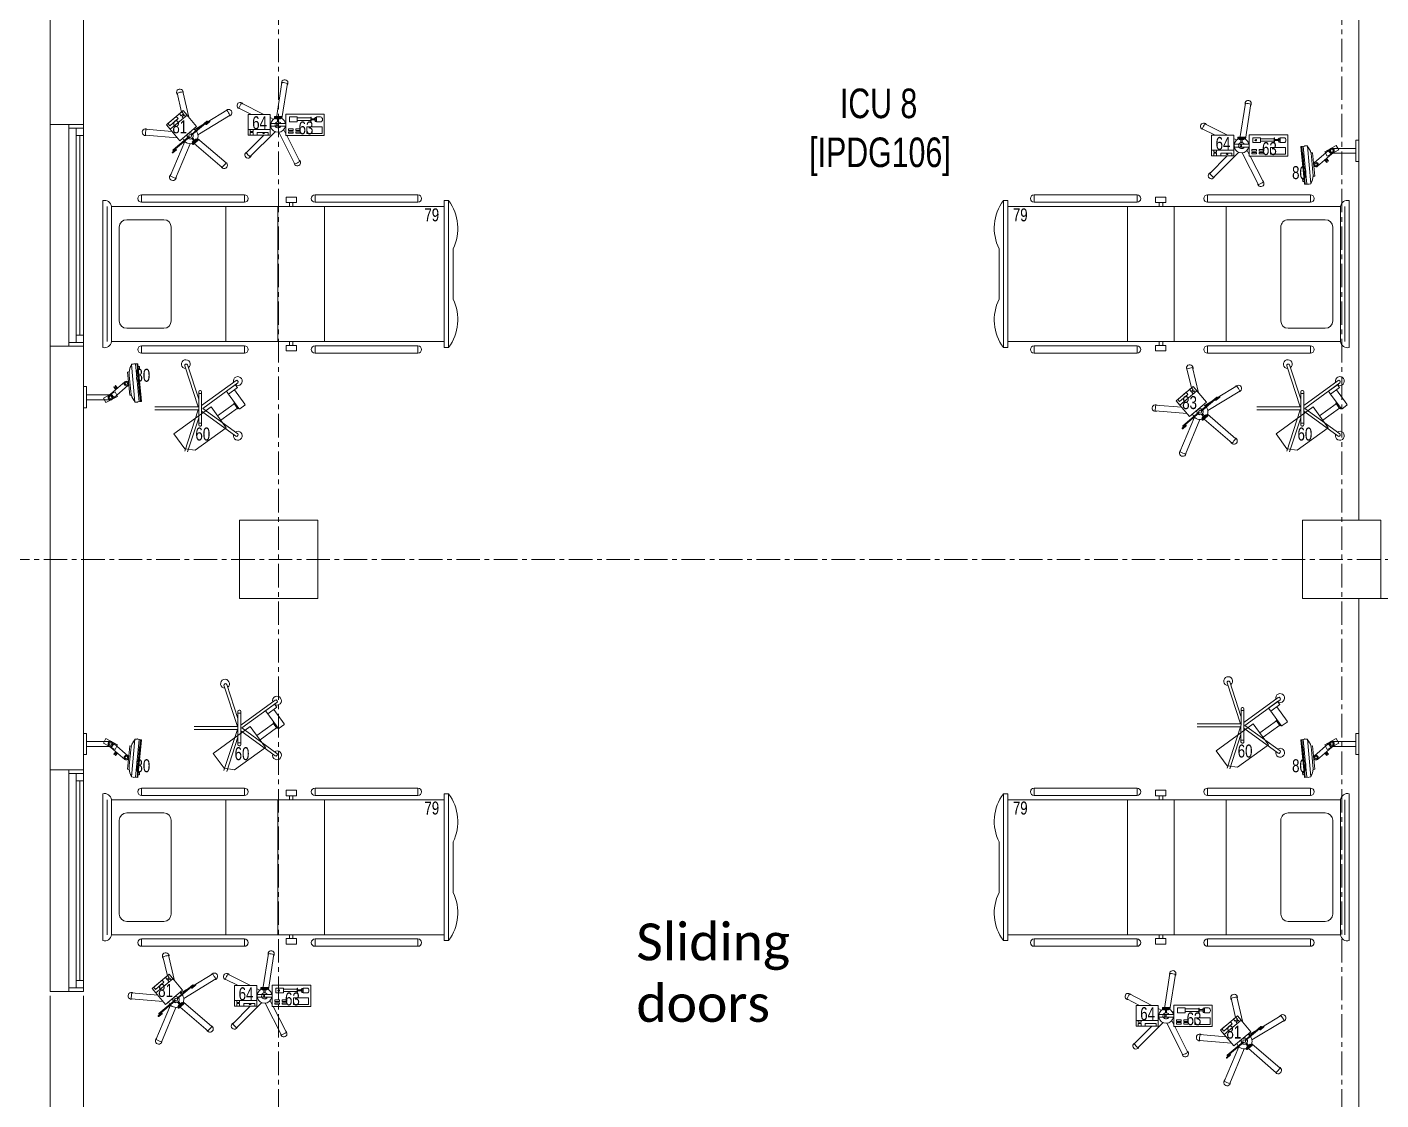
# Model space of a CAD drawing. Header units: millimetres. Extents: x 26027 to 581921, y 7230 to 233891.
# Drawn here: x 464149 to 473314, y 175235 to 182500 of the extents above; entities that cross this region are included whole.
import ezdxf

# ---------------------------------------------------------------- set-up
doc = ezdxf.new("R2010")
doc.units = ezdxf.units.MM
doc.header["$LTSCALE"] = 5
for name, pattern in [('CENTER', [50.8, 31.75, -6.35, 6.35, -6.35]), ('HIDDEN', [9.525, 6.35, -3.175]), ('HIDDEN2', [0.1875, 0.125, -0.0625])]:
    doc.linetypes.add(name, pattern=pattern)
doc.layers.get('0').update_dxf_attribs({"color": 252})
for name, color, linetype, lineweight in [('72_EGR_BASE_TEXT', 252, 'Continuous', 5), ('Aluminum', 252, 'Continuous', 5), ('E-ELEC-EQPM-2', 85, 'Continuous', 30), ('Medical Equipment and Furniture', 252, 'Continuous', 0), ('Medical Equipment and Furniture1', 252, 'Continuous', 5), ('Medical Equipment and Furniture2', 252, 'Continuous', 13), ('Proj', 252, 'HIDDEN2', 5), ('Structure', 252, 'Continuous', 5), ('Walls', 252, 'Continuous', 5), ('ZCMURBAJO', 252, 'Continuous', 5)]:
    doc.layers.add(name, color=color, linetype=linetype, lineweight=lineweight)
doc.layers.add('axes', color=252, linetype='Continuous')
doc.layers.add('EXF', color=7, linetype='Continuous', lineweight=30, true_color=0x4e7e3e)
doc.styles.add('list_ghTextstyle', font='romans.shx', dxfattribs={"height": 0.25})
doc.styles.get("Standard").update_dxf_attribs({"font": 'calibri.ttf'})
doc.styles.add('X3G_ENTITY_257CFD', font='swisscl.ttf', dxfattribs={"height": 200})
doc.styles.add('X3G_ENTITY_2587EA', font='swisscl.ttf', dxfattribs={"height": 200})

# ---------------------------------------------------------------- blocks, each defined once
blk = doc.blocks.new('IC.1')
at = {"layer": 'Medical Equipment and Furniture1'}
for p, q in [((42.4872, -10.88), (41.4928, -10.88)), ((42.4472, -10.91), (41.5328, -10.91)), ((42.4472, -10.91), (41.5328, -10.91)), ((42.4472, -10.91), (41.5328, -10.91)), ((41.5328, -10.94), (41.5328, -13.1914)), ((42.4472, -10.94), (41.5328, -10.94)), ((42.3077, -10.9923), (41.6724, -10.9923)), ((42.4472, -13.1914), (42.4472, -10.94)), ((41.6224, -11.0423), (41.6224, -11.2937)), ((42.3577, -11.2937), (42.3577, -11.0423)), ((41.4542, -11.1429), (41.4542, -11.8396)), ((41.4542, -11.1429), (41.5042, -11.1429)), ((41.5042, -11.1429), (41.5042, -11.8396)), ((42.4759, -11.1429), (42.5259, -11.1429)), ((42.4759, -11.8396), (42.4759, -11.1429)), ((42.5259, -11.8396), (42.5259, -11.1429)), ((42.3077, -11.3437), (41.6724, -11.3437)), ((41.5328, -11.7137), (42.4472, -11.7137)), ((41.4542, -11.8396), (41.5042, -11.8396)), ((42.4759, -11.8396), (42.5259, -11.8396)), ((41.5328, -12.0657), (42.4472, -12.0657)), ((41.4542, -12.3172), (41.4542, -13.0139)), ((41.4542, -12.3172), (41.5042, -12.3172)), ((41.5042, -12.3172), (41.5042, -13.0139)), ((42.4759, -12.3172), (42.5259, -12.3172)), ((42.4759, -13.0139), (42.4759, -12.3172)), ((42.5259, -13.0139), (42.5259, -12.3172)), ((41.5328, -12.3807), (42.4472, -12.3807)), ((41.4542, -13.0139), (41.5042, -13.0139)), ((42.4759, -13.0139), (42.5259, -13.0139)), ((41.4928, -13.1914), (42.4872, -13.1914)), ((41.4928, -13.2214), (41.4928, -13.1914)), ((42.4872, -13.2214), (42.4872, -13.1914)), ((41.4928, -13.2214), (42.4872, -13.2214)), ((41.8192, -13.2514), (42.1609, -13.2514))]:
    blk.add_line(p, q, dxfattribs=at)
for points in [[(41.4689, -12.1927), (41.4689, -12.1212), (41.5064, -12.1212), (41.5064, -12.1927)], [(41.5064, -12.1674), (41.5064, -12.1434), (41.5328, -12.1434), (41.5328, -12.1674)], [(42.4737, -12.1674), (42.4737, -12.1434), (42.4472, -12.1434), (42.4472, -12.1674)], [(42.5112, -12.1927), (42.5112, -12.1212), (42.4737, -12.1212), (42.4737, -12.1927)]]:
    blk.add_lwpolyline(points, close=True, dxfattribs=at)
for centre, radius, start, end in [((41.539, -10.8926), 0.0478, 164.74006, 262.64007), ((42.4411, -10.8926), 0.0478, 277.35993, 15.25994), ((41.6724, -11.0423), 0.05, 90, 180), ((42.3077, -11.0423), 0.05, 0, 90), ((41.4792, -11.1429), 0.025, 0, 180), ((42.5009, -11.1429), 0.025, 0, 180), ((41.6724, -11.2937), 0.05, 180, 270), ((42.3077, -11.2937), 0.05, 270, 0), ((41.4792, -11.8396), 0.025, 180, 0), ((42.5009, -11.8396), 0.025, 180, 0), ((41.4792, -12.3172), 0.025, 0, 180), ((42.5009, -12.3172), 0.025, 0, 180), ((41.4792, -13.0139), 0.025, 180, 0), ((42.5009, -13.0139), 0.025, 180, 0), ((41.6806, -12.9691), 0.3145, 233.34878, 296.14643), ((42.2995, -12.9691), 0.3145, 243.85357, 306.65122)]:
    blk.add_arc(centre, radius, start, end, dxfattribs=at)
blk = doc.blocks.new('IC.5')
at = {"layer": 'Medical Equipment and Furniture2', "color": 254}
for points in [[(31.601, -27.8325), (31.5106, -27.9394), (31.3961, -27.8425), (31.4865, -27.7356), (31.601, -27.8325)], [(31.4866, -27.7868), (31.4949, -27.777), (31.4805, -27.7649), (31.4723, -27.7746)]]:
    blk.add_lwpolyline(points, dxfattribs=at)
for points in [[(31.601, -27.8325), (31.5758, -27.8623), (31.4613, -27.7654), (31.4865, -27.7356)], [(31.5118, -27.757), (31.5005, -27.7703), (31.4862, -27.7582), (31.4974, -27.7449)], [(31.5908, -27.8238), (31.5786, -27.8382), (31.5217, -27.79), (31.5338, -27.7757)]]:
    blk.add_lwpolyline(points, close=True, dxfattribs=at)
blk = doc.blocks.new('IC.5 on Trolley')
at = {"layer": 'Medical Equipment and Furniture1'}
for p, q in [((31.4491, -27.7798), (31.4897, -27.6072)), ((31.4983, -27.7455), (31.5287, -27.6163)), ((31.3877, -27.8988), (31.1701, -27.7668)), ((31.3241, -27.8134), (31.1908, -27.7326)), ((31.3299, -27.8295), (31.307, -27.8101)), ((31.3331, -27.8257), (31.3102, -27.8063)), ((31.4309, -27.9028), (31.3236, -27.812)), ((31.4342, -27.899), (31.3268, -27.8081)), ((31.4084, -27.8646), (31.3558, -27.8327)), ((31.5637, -27.8766), (31.7403, -27.8619)), ((31.3897, -27.9237), (31.1969, -28.0898)), ((31.4203, -27.9024), (31.4217, -27.8961)), ((31.4213, -27.9147), (31.4238, -27.9207)), ((31.4224, -27.8955), (31.4217, -27.8961)), ((31.4293, -27.9241), (31.4238, -27.9207)), ((31.4267, -27.8918), (31.4262, -27.8922)), ((31.4381, -27.887), (31.4445, -27.8865)), ((31.4414, -27.9269), (31.4479, -27.9264)), ((31.4501, -27.8899), (31.4445, -27.8865)), ((31.4453, -27.9149), (31.5526, -28.0058)), ((31.4528, -27.9221), (31.4479, -27.9264)), ((31.4485, -27.9111), (31.5558, -28.002)), ((31.4582, -27.8992), (31.4607, -27.9052)), ((31.4592, -27.9115), (31.4607, -27.9052)), ((31.477, -27.9442), (31.5755, -28.1789)), ((31.49, -27.9229), (31.491, -27.9228)), ((31.5272, -27.9198), (31.7436, -27.9018)), ((31.4119, -27.9573), (31.223, -28.1201)), ((31.4401, -27.9597), (31.5386, -28.1944)), ((31.5343, -28.0025), (31.5572, -28.0219)), ((31.5375, -27.9987), (31.5604, -28.0181))]:
    blk.add_line(p, q, dxfattribs=at)
for points in [[(31.42, -27.9642), (31.3865, -27.9358)], [(31.3935, -27.9276), (31.427, -27.956)], [(31.4291, -27.9251), (31.416, -27.9407), (31.4104, -27.936), (31.4235, -27.9204)]]:
    blk.add_lwpolyline(points, dxfattribs=at)
blk.add_lwpolyline([(31.4257, -27.949), (31.4227, -27.9524), (31.3977, -27.9312), (31.4006, -27.9278)], close=True, dxfattribs=at)
blk.add_circle((31.4397, -27.907), 0.00972, dxfattribs=at)
for centre, radius, start, end in [((31.5092, -27.6118), 0.0225, 319.48845, 194.02054), ((31.4397, -27.907), 0.3033, 72.97321, 80.53577), ((31.1804, -27.7497), 0.0225, 31.48845, 266.02054), ((31.4397, -27.907), 0.3033, 144.97321, 152.53577), ((31.3086, -27.8082), 0.0025, 49.75449, 229.75449), ((31.3216, -27.8134), 0.0025, 269.57621, 49.75449), ((31.3252, -27.8101), 0.0025, 49.75449, 229.75449), ((31.3315, -27.8276), 0.0025, 229.75449, 49.75449), ((31.3343, -27.8243), 0.0025, 49.75449, 187.05013), ((31.4397, -27.907), 0.0527, 116.24338, 202.9382), ((31.7419, -27.8818), 0.0225, 247.48845, 122.02054), ((31.4397, -27.907), 0.3033, 0.97321, 8.53577), ((31.4397, -27.907), 0.021, 146.58208, 312.9269), ((31.4397, -27.907), 0.021, 326.58208, 132.9269), ((31.4397, -27.907), 0.0527, 256.57079, 343.2656), ((31.5359, -28.0006), 0.0025, 49.75449, 229.75449), ((31.5387, -27.9973), 0.0025, 272.45885, 49.75449), ((31.5515, -28.008), 0.0025, 49.75449, 189.93277), ((31.5542, -28.0039), 0.0025, 229.75449, 49.75449), ((31.5588, -28.02), 0.0025, 229.75449, 49.75449), ((31.21, -28.1049), 0.0225, 103.48845, 338.02054), ((31.4397, -27.907), 0.3033, 216.97321, 224.53577), ((31.557, -28.1866), 0.0225, 175.48845, 50.02054), ((31.4397, -27.907), 0.3033, 288.97321, 296.53577)]:
    blk.add_arc(centre, radius, start, end, dxfattribs=at)
for centre in [(31.39, -27.9317), (31.3942, -27.9353), (31.3984, -27.9388), (31.4026, -27.9424), (31.4067, -27.9459), (31.4109, -27.9495), (31.4151, -27.953), (31.4193, -27.9566), (31.4235, -27.9601)]:
    blk.add_ellipse(centre, major_axis=(0.00347, 0.0041), ratio=0.510594, dxfattribs=at)
blk.add_blockref('IC.5', (0, 0), dxfattribs=at)
blk = doc.blocks.new('HF12177-P')
for p, q in [((-0.0196, -0.007), (-0.1885, 0.2255)), ((0, 0), (-0.1724, 0.2372)), ((0, 0), (0.1724, 0.2372)), ((0.0196, -0.007), (0.1885, 0.2255)), ((-0.0631, -0.027), (-0.2951, -0.1024)), ((-0.01, -0.0308), (-0.2889, -0.1214)), ((-0.12, -0.015), (-0.12, -0.019)), ((-0.112, -0.007), (0.112, -0.007)), ((-0.112, -0.027), (0.112, -0.027)), ((-0.1, -0.007), (-0.1, -0.027)), ((-0.01, -0.0308), (-0.01, -0.324)), ((0.01, -0.0308), (0.01, -0.324)), ((0.01, -0.0308), (0.2889, -0.1214)), ((0.0631, -0.027), (0.2951, -0.1024)), ((0.1, -0.007), (0.1, -0.027)), ((0.12, -0.015), (0.12, -0.019))]:
    blk.add_line(p, q)
for centre, radius, start, end in [((-0.1852, 0.2378), 0.03, 325.47122, 286.52878), ((-0.1821, 0.2302), 0.008, 126.37327, 216), ((0, -0.017), 0.315, 125.62673, 126.37327), ((-0.1788, 0.2325), 0.008, 36, 125.62673), ((0.1852, 0.2378), 0.03, 253.47122, 214.52878), ((0.1788, 0.2325), 0.008, 54.37327, 144), ((0, -0.017), 0.315, 53.62673, 54.37327), ((0.1821, 0.2302), 0.008, 324, 53.62673), ((-0.2996, -0.1144), 0.03, 37.47122, 358.52878), ((-0.112, -0.015), 0.008, 90, 180), ((-0.112, -0.019), 0.008, 180, 270), ((0.112, -0.015), 0.008, 0, 90), ((0.112, -0.019), 0.008, 270, 0), ((-0.2926, -0.11), 0.008, 108, 197.62673), ((0, -0.017), 0.315, 197.62673, 198.37327), ((-0.2914, -0.1138), 0.008, 198.37327, 288)]:
    blk.add_arc(centre, radius, start, end)
blk = doc.blocks.new('MONITOR ARM PLAN')
at = {"color": 8, "linetype": 'HIDDEN'}
for p, q in [((0.025, -0.49375, 0), (0.025, -0.18375, 0)), ((0.025, -0.18375, 0), (0.2, -0.18375, 0)), ((0.2, -0.44375, 0), (0.2, -0.18375, 0)), ((0.2, -0.44375, 0), (0.15, -0.49375, 0)), ((0.025, -0.49375, 0), (0.15, -0.49375, 0))]:
    blk.add_line(p, q, dxfattribs=at)
at = {"layer": 'Medical Equipment and Furniture1'}
for p, q in [((0.025, 0.0375), (0, 0.0375)), ((0, 0.0375), (0, -0.0375)), ((0.025, 0.0375), (0.025, -0.0375)), ((0.145, 0.0125), (0.025, 0.0125)), ((0.15, 0.0075), (0.15, -0.0325)), ((0.025, -0.0375), (0, -0.0375)), ((0.025, -0.0375), (0.145, -0.0375)), ((0.09375, -0.0375), (0.09375, -0.04)), ((0.09875, -0.045), (0.13875, -0.045)), ((0.1, -0.045), (0.1, -0.18375)), ((0.1375, -0.045), (0.1375, -0.18375)), ((0.14375, -0.0375), (0.14375, -0.04))]:
    blk.add_line(p, q, dxfattribs=at)
for centre, start, end in [((0.145, 0.0075, 0), 0, 90), ((0.09875, -0.04), 180, 270), ((0.13875, -0.04), 270, 360), ((0.145, -0.0325), 270, 0)]:
    blk.add_arc(centre, 0.005, start, end, dxfattribs=at)
blk = doc.blocks.new('IC.4')
at = {"layer": 'Medical Equipment and Furniture1'}
for p, q in [((31.2125, -28.0897), (31.2131, -28.0787)), ((31.2125, -28.0897), (31.2131, -28.0787)), ((31.4683, -28.1146), (31.2135, -28.0909)), ((31.2174, -28.0912), (31.2135, -28.0909)), ((31.2175, -28.0475), (31.214, -28.0706)), ((31.2152, -28.0625), (31.4716, -28.0865)), ((31.2152, -28.0625), (31.2652, -28.0672)), ((31.2167, -28.0528), (31.4722, -28.0766)), ((31.2175, -28.0475), (31.266, -28.052)), ((31.2591, -28.1266), (31.2601, -28.1153)), ((31.2591, -28.1266), (31.2601, -28.1154)), ((31.4169, -28.1412), (31.2591, -28.1266)), ((31.4169, -28.1412), (31.2591, -28.1266)), ((31.2653, -28.0595), (31.266, -28.0521)), ((31.2653, -28.0595), (31.266, -28.0521)), ((31.2653, -28.0595), (31.4231, -28.0741)), ((31.266, -28.0521), (31.4238, -28.0667)), ((31.3924, -28.1291), (31.2853, -28.1192)), ((31.4179, -28.13), (31.4169, -28.1412)), ((31.4179, -28.13), (31.4169, -28.1412)), ((31.4238, -28.0667), (31.4231, -28.0741)), ((31.4238, -28.0667), (31.4233, -28.0721)), ((31.4238, -28.0667), (31.4724, -28.0712)), ((31.4683, -28.1146), (31.4643, -28.1143)), ((31.4709, -28.1027), (31.4695, -28.1137)), ((31.4709, -28.1027), (31.4695, -28.1137)), ((31.4724, -28.0712), (31.4715, -28.0946)), ((31.2095, -28.2871), (31.2519, -28.209)), ((31.2826, -28.2257), (31.2401, -28.3037)), ((31.3256, -28.1392), (31.2451, -28.2325)), ((31.2519, -28.209), (31.2826, -28.2257)), ((31.2698, -28.2538), (31.3503, -28.1605)), ((31.2985, -28.2206), (31.3144, -28.2343)), ((31.3049, -28.2217), (31.3107, -28.2149)), ((31.3166, -28.2318), (31.3049, -28.2217)), ((31.3087, -28.2087), (31.3246, -28.2225)), ((31.3224, -28.225), (31.3107, -28.2149)), ((31.3246, -28.2225), (31.3224, -28.225)), ((31.2401, -28.3037), (31.2095, -28.2871)), ((31.2451, -28.2325), (31.2297, -28.2503)), ((31.2297, -28.2503), (31.2297, -28.4193)), ((31.2451, -28.2325), (31.2698, -28.2538)), ((31.2623, -28.2624), (31.2698, -28.2538)), ((31.2623, -28.4193), (31.2623, -28.2564)), ((31.3144, -28.2343), (31.3166, -28.2318)), ((31.2623, -28.3628), (31.2623, -28.3284)), ((31.2297, -28.4193), (31.2623, -28.4193))]:
    blk.add_line(p, q, dxfattribs=at)
for points in [[(31.4384, -28.0681), (31.4536, -28.0695), (31.4545, -28.0605), (31.4392, -28.0591)], [(31.3181, -28.4193), (31.3181, -28.4389), (31.174, -28.4389), (31.174, -28.4193)]]:
    blk.add_lwpolyline(points, close=True, dxfattribs=at)
for centre, radius in [((31.338, -28.1499), 0.0146), ((31.338, -28.1499), 0.00861), ((31.246, -28.2564), 0.0146), ((31.246, -28.2564), 0.00861)]:
    blk.add_circle(centre, radius, dxfattribs=at)
for centre, radius, start, end in [((31.2197, -28.0753), 0.00743, 140.48168, 206.73229), ((31.2197, -28.0753), 0.00743, 140.48168, 206.73229), ((31.2136, -28.0897), 0.00112, 176.66877, 264.66879), ((31.2136, -28.0897), 0.00112, 176.66877, 264.66879), ((31.2885, -28.0151), 0.1042, 226.96619, 268.29174), ((31.2885, -28.0151), 0.1042, 226.96612, 254.21293), ((31.338, -28.1499), 0.0163, 319.18704, 139.18704), ((31.4085, -28.0262), 0.1042, 261.09392, 302.33649), ((31.4085, -28.0262), 0.1042, 275.17127, 302.33649), ((31.4684, -28.1135), 0.00113, 264.64594, 352.35028), ((31.4684, -28.1135), 0.00113, 264.64594, 352.35028), ((31.4648, -28.0982), 0.00761, 323.47742, 27.98418), ((31.4648, -28.0982), 0.00761, 323.47742, 27.98418), ((31.246, -28.2564), 0.0163, 180, 0)]:
    blk.add_arc(centre, radius, start, end, dxfattribs=at)
blk = doc.blocks.new('Syringe')
at = {"layer": 'Medical Equipment and Furniture2', "color": 254}
for points in [[(42.9739, -11.5277), (42.7139, -11.5277), (42.7139, -11.3827), (42.9739, -11.3827), (42.9739, -11.5277)], [(42.7384, -11.5086), (42.7658, -11.5086), (42.7658, -11.475), (42.7384, -11.475)], [(42.779, -11.4899), (42.779, -11.487), (42.7748, -11.487), (42.7748, -11.5), (42.779, -11.5), (42.779, -11.497)], [(42.8023, -11.4899), (42.779, -11.4899)], [(42.779, -11.497), (42.8023, -11.497)], [(42.8055, -11.4851), (42.8055, -11.48), (42.8023, -11.48), (42.8023, -11.5069), (42.8055, -11.5069), (42.8055, -11.5019)], [(42.8055, -11.5019), (42.8984, -11.5019), (42.8984, -11.4851), (42.8055, -11.4851)], [(42.8055, -11.4899), (42.8055, -11.497)], [(42.8055, -11.497), (42.8055, -11.4899)], [(42.8055, -11.497), (42.8055, -11.4899)]]:
    blk.add_lwpolyline(points, dxfattribs=at)
for points in [[(42.8312, -11.3974), (42.7289, -11.3974), (42.7289, -11.4415), (42.8312, -11.4415)], [(42.9073, -11.3985), (42.8765, -11.3985), (42.8765, -11.4091), (42.9073, -11.4091)], [(42.9073, -11.4175), (42.8765, -11.4175), (42.8765, -11.4281), (42.9073, -11.4281)], [(42.956, -11.3985), (42.9252, -11.3985), (42.9252, -11.4091), (42.956, -11.4091)], [(42.956, -11.4175), (42.9252, -11.4175), (42.9252, -11.4281), (42.956, -11.4281)], [(42.7748, -11.487), (42.7658, -11.487), (42.7658, -11.4777), (42.7748, -11.4777)], [(42.7748, -11.4967), (42.7658, -11.4967), (42.7658, -11.5059), (42.7748, -11.5059)], [(42.9498, -11.475), (42.8984, -11.475), (42.8984, -11.5086), (42.9498, -11.5086)]]:
    blk.add_lwpolyline(points, close=True, dxfattribs=at)
at = {"layer": 'Medical Equipment and Furniture2', "color": 254, "extrusion": (0, 0, -1)}
blk.add_ellipse((42.7384, -11.4918), major_axis=(0, 0.0168), ratio=0.733735, start_param=3.141593, end_param=6.283185, dxfattribs=at)
blk = doc.blocks.new('Infusion')
at = {"layer": 'Medical Equipment and Furniture2', "color": 254}
for points in [[(43.0793, -11.3852), (43.0793, -11.5252), (43.2293, -11.5252), (43.2293, -11.3852), (43.0793, -11.3852)], [(43.1962, -11.4242), (43.1962, -11.4114), (43.215, -11.4114), (43.215, -11.4242)]]:
    blk.add_lwpolyline(points, dxfattribs=at)
for points in [[(43.0793, -11.3852), (43.0793, -11.4242), (43.2293, -11.4242), (43.2293, -11.3852)], [(43.0927, -11.3852), (43.0927, -11.404), (43.1673, -11.404), (43.1673, -11.3852)], [(43.1962, -11.3852), (43.1962, -11.4027), (43.215, -11.4027), (43.215, -11.3852)]]:
    blk.add_lwpolyline(points, close=True, dxfattribs=at)
blk = doc.blocks.new('Infusion Syringe')
at = {"layer": 'Medical Equipment and Furniture1'}
for p, q in [((42.9683, -11.3827), (42.8788, -11.2071)), ((43.0225, -11.4053), (42.9127, -11.1899)), ((43.0459, -11.409), (43.2169, -11.238)), ((43.1234, -11.3852), (43.2437, -11.2649)), ((42.9753, -11.4431), (42.9739, -11.4433)), ((42.9886, -11.4225), (42.9765, -11.3988)), ((43.0124, -11.4411), (43.017, -11.4365)), ((43.0234, -11.4354), (43.017, -11.4365)), ((43.0357, -11.4374), (43.0414, -11.4403)), ((43.0444, -11.4461), (43.0414, -11.4403)), ((43.0728, -11.4359), (43.0766, -11.432)), ((43.0006, -11.498), (42.9627, -11.7368)), ((42.9838, -11.4812), (42.9765, -11.4824)), ((43.0381, -11.5039), (43.0003, -11.7427)), ((43.0175, -11.473), (43.0233, -11.476)), ((43.0297, -11.4749), (43.0233, -11.476)), ((43.0407, -11.4693), (43.0453, -11.4647)), ((43.0463, -11.4583), (43.0453, -11.4647)), ((43.0592, -11.4932), (43.0766, -11.502)), ((43.0791, -11.4595), (43.0793, -11.4596)), ((43.1221, -11.5252), (43.2746, -11.6029)), ((43.2058, -11.5252), (43.2919, -11.5691))]:
    blk.add_line(p, q, dxfattribs=at)
for points in [[(43.0266, -11.4455), (43.0266, -11.4649), (42.9739, -11.4649), (42.9739, -11.4455)], [(43.0266, -11.4455), (43.0266, -11.4649), (43.0793, -11.4649), (43.0793, -11.4455)], [(43.043, -11.4963), (43.043, -11.5009), (43.0102, -11.5009), (43.0102, -11.4963)]]:
    blk.add_lwpolyline(points, close=True, dxfattribs=at)
for points in [[(43.0046, -11.5009), (43.0485, -11.5009)], [(43.0485, -11.5116), (43.0046, -11.5116)], [(43.0302, -11.4759), (43.0302, -11.4963), (43.0229, -11.4963), (43.0229, -11.4759)]]:
    blk.add_lwpolyline(points, dxfattribs=at)
for centre, radius, start, end in [((42.8958, -11.1985), 0.0214, 359.73396, 234.26604), ((43.0266, -11.4552), 0.2881, 113.21872, 120.78128), ((43.2303, -11.2515), 0.0214, 287.73396, 162.26604), ((43.0266, -11.4552), 0.2881, 41.21872, 48.78128), ((43.0266, -11.4552), 0.0501, 296.81629, 169.37144), ((43.0266, -11.4552), 0.021, 6.82759, 152.46157), ((43.0266, -11.4552), 0.00972, 270, 90), ((43.0266, -11.4552), 0.0501, 190.62856, 243.18371), ((43.0266, -11.4552), 0.021, 207.53843, 353.17241), ((43.2833, -11.586), 0.0214, 215.73396, 90.26604), ((43.0266, -11.4552), 0.2881, 329.21872, 336.78128), ((42.9815, -11.7398), 0.0214, 143.73396, 18.26604), ((43.0266, -11.4552), 0.2881, 257.21872, 264.78128)]:
    blk.add_arc(centre, radius, start, end, dxfattribs=at)
for centre in [(43.0046, -11.5062), (43.0101, -11.5062), (43.0156, -11.5062), (43.0211, -11.5062), (43.0266, -11.5062), (43.0321, -11.5062), (43.0375, -11.5062), (43.043, -11.5062), (43.0485, -11.5062)]:
    blk.add_ellipse(centre, major_axis=(0, -0.00537), ratio=0.510594, start_param=3.141593, end_param=9.424778, dxfattribs=at)
for name in ['Syringe', 'Infusion']:
    blk.add_blockref(name, (0, 0), dxfattribs=at)

msp = doc.modelspace()

# ---------------------------------------------------------------- hatches: boundary and pattern name
at = {"layer": 'E-ELEC-EQPM-2'}
h = msp.add_hatch(dxfattribs=at)
h.set_pattern_fill('CROSS', color=85, scale=10)
h.set_pattern_definition([(0, (368880, 104830), (63.5, 63.5), [31.75, -95.25]), (90, (368895.875, 104814.125), (-63.5, 63.5), [31.75, -95.25])])
edge = h.paths.add_edge_path()
edge.add_line((457685.6, 145694.3), (457685.6, 152806.1))
edge.add_line((457685.6, 152806.1), (462487.4, 152806.1))
edge.add_line((462487.4, 152806.1), (462487.4, 145900.9))
edge.add_line((462487.4, 145900.9), (462587.4, 145901.1))
edge.add_line((462587.4, 145901.1), (462587.4, 152806.1))
edge.add_line((462587.4, 152806.1), (464555.9, 152806.1))
edge.add_line((464555.9, 152806.1), (469284.4, 152806.1))
edge.add_line((469284.4, 152806.1), (471903.7, 152806.1))
edge.add_line((471903.7, 152806.1), (471903.7, 142653.2))
edge.add_line((471903.7, 142653.2), (478231.4, 142645.9))
edge.add_line((478231.4, 142645.9), (478231.4, 142845.2))
edge.add_line((478231.4, 142845.2), (472503.7, 142845.2))
edge.add_line((472503.7, 142845.2), (472503.7, 157840))
edge.add_line((472503.7, 157840), (472504, 159009.2))
edge.add_line((472504, 159009.2), (479768.6, 159009.2))
edge.add_line((479768.6, 159009.2), (479768.6, 159109.2))
edge.add_line((479768.6, 159109.2), (472503.7, 159109.2))
edge.add_line((472503.7, 159109.2), (472503.7, 169315.6))
edge.add_line((472503.7, 169315.6), (478921.1, 169315.6))
edge.add_line((478921.1, 169315.6), (484286.4, 169315.6))
edge.add_line((484286.4, 169315.6), (484286.4, 166351.2))
edge.add_line((484286.4, 166351.2), (484486.4, 166351.2))
edge.add_line((484486.4, 166351.2), (484486.4, 169515.6))
edge.add_line((484486.4, 169515.6), (479083.8, 169515.6))
edge.add_line((479083.8, 169515.6), (479083.8, 190946.9))
edge.add_line((479083.8, 190946.9), (479083.8, 191341.6))
edge.add_line((479083.8, 191341.6), (478883.8, 191341.6))
edge.add_line((478883.8, 191341.6), (478883.8, 195124.3))
edge.add_line((478883.8, 195124.3), (477262.4, 195124.3))
edge.add_line((477262.4, 195124.3), (477262.4, 205421.2))
edge.add_line((477262.4, 205421.2), (474368, 205421.2))
edge.add_line((474368, 205421.2), (469356.9, 205421.2))
edge.add_line((469356.9, 205421.2), (469256.9, 205421.2))
edge.add_line((469256.9, 205421.2), (469256.9, 204391.3))
edge.add_line((469256.9, 204391.3), (469856.9, 204391.3))
edge.add_line((469856.9, 204391.3), (469856.9, 204821.2))
edge.add_line((469856.9, 204821.2), (471179.3, 204821.2))
edge.add_line((471179.3, 204821.2), (471179.3, 204391.3))
edge.add_line((471179.3, 204391.3), (471779.3, 204391.3))
edge.add_line((471779.3, 204391.3), (471779.3, 204821.2))
edge.add_line((471779.3, 204821.2), (476662.4, 204821.2))
edge.add_line((476662.4, 204821.2), (476662.4, 194457.6))
edge.add_line((476662.4, 194457.6), (478283.8, 194457.6))
edge.add_line((478283.8, 194457.6), (478283.8, 169915.6))
edge.add_line((478283.8, 169915.6), (471903.7, 169915.6))
edge.add_line((471903.7, 169915.6), (471903.7, 159212))
edge.add_line((471903.7, 159212), (470513.7, 159212))
edge.add_line((470513.7, 159212), (470513.7, 159112))
edge.add_line((470513.7, 159112), (471903.7, 159112))
edge.add_line((471903.7, 159112), (471903.7, 153006.1))
edge.add_line((471903.7, 153006.1), (462587.4, 153006.1))
edge.add_line((462587.4, 153006.1), (462487.4, 152906.1))
edge.add_line((462487.4, 152906.1), (457585.6, 152906.1))
edge.add_line((457585.6, 152906.1), (457585.6, 145694.3))
at = {"layer": 'EXF'}
h = msp.add_hatch(dxfattribs=at)
h.set_pattern_fill('CROSS', color=256, scale=10)
edge = h.paths.add_edge_path()
edge.add_line((464555.9, 152806.1), (469284.4, 152806.1))
edge.add_line((469284.4, 152806.1), (471903.7, 152806.1))
edge.add_line((471903.7, 152806.1), (471903.7, 142653.2))
edge.add_line((471903.7, 142653.2), (478231.4, 142645.9))
edge.add_line((478231.4, 142645.9), (478231.4, 142845.2))
edge.add_line((478231.4, 142845.2), (472503.7, 142845.2))
edge.add_line((472503.7, 142845.2), (472503.7, 157840))
edge.add_line((472503.7, 157840), (472504, 159009.2))
edge.add_line((472504, 159009.2), (479768.6, 159009.2))
edge.add_line((479768.6, 159009.2), (479768.6, 159109.2))
edge.add_line((479768.6, 159109.2), (472503.7, 159109.2))
edge.add_line((472503.7, 159109.2), (472503.7, 169315.6))
edge.add_line((472503.7, 169315.6), (478921.1, 169315.6))
edge.add_line((478921.1, 169315.6), (484286.4, 169315.6))
edge.add_line((484286.4, 169315.6), (484286.4, 166351.2))
edge.add_line((484286.4, 166351.2), (484486.4, 166351.2))
edge.add_line((484486.4, 166351.2), (484486.4, 169515.6))
edge.add_line((484486.4, 169515.6), (479083.8, 169515.6))
edge.add_line((479083.8, 169515.6), (479083.8, 190946.9))
edge.add_line((479083.8, 190946.9), (479083.8, 191341.6))
edge.add_line((479083.8, 191341.6), (478883.8, 191341.6))
edge.add_line((478883.8, 191341.6), (478883.8, 195124.3))
edge.add_line((478883.8, 195124.3), (477262.4, 195124.3))
edge.add_line((477262.4, 195124.3), (477262.4, 205421.2))
edge.add_line((477262.4, 205421.2), (474368, 205421.2))
edge.add_line((474368, 205421.2), (469356.9, 205421.2))
edge.add_line((469356.9, 205421.2), (469256.9, 205421.2))
edge.add_line((469256.9, 205421.2), (469256.9, 204391.3))
edge.add_line((469256.9, 204391.3), (469856.9, 204391.3))
edge.add_line((469856.9, 204391.3), (469856.9, 204821.2))
edge.add_line((469856.9, 204821.2), (471179.3, 204821.2))
edge.add_line((471179.3, 204821.2), (471179.3, 204391.3))
edge.add_line((471179.3, 204391.3), (471779.3, 204391.3))
edge.add_line((471779.3, 204391.3), (471779.3, 204821.2))
edge.add_line((471779.3, 204821.2), (476662.4, 204821.2))
edge.add_line((476662.4, 204821.2), (476662.4, 194457.6))
edge.add_line((476662.4, 194457.6), (478283.8, 194457.6))
edge.add_line((478283.8, 194457.6), (478283.8, 169915.6))
edge.add_line((478283.8, 169915.6), (471903.7, 169915.6))
edge.add_line((471903.7, 169915.6), (471903.7, 159212))
edge.add_line((471903.7, 159212), (470513.7, 159212))
edge.add_line((470513.7, 159212), (470513.7, 159112))
edge.add_line((470513.7, 159112), (471903.7, 159112))
edge.add_line((471903.7, 159112), (471903.7, 153006.1))
edge.add_line((471903.7, 153006.1), (462587.4, 153006.1))

# ---------------------------------------------------------------- linework, layer by layer
at = {"layer": 'Aluminum'}
for p, q in [((464430.8, 181839.8, 2.4), (464430.8, 180339.8, 2.4)), ((464530.8, 181839.8, 2.4), (464530.8, 180339.8, 2.4)), ((464430.8, 181814.8, 2.4), (464530.8, 181814.8, 2.4)), ((464480.8, 181814.8, 2.4), (464480.8, 180364.8, 2.4)), ((464480.8, 181764.8, 2.4), (464530.8, 181764.8, 2.4)), ((464505.8, 180414.8, 2.4), (464505.8, 181764.8, 2.4)), ((464480.8, 180414.8, 2.4), (464530.8, 180414.8, 2.4)), ((464430.8, 180364.8, 2.4), (464530.8, 180364.8, 2.4)), ((464430.8, 175969.8, 2.4), (464430.8, 177469.8, 2.4)), ((464430.8, 177444.8, 2.4), (464530.8, 177444.8, 2.4)), ((464480.8, 175994.8, 2.4), (464480.8, 177444.8, 2.4)), ((464530.8, 175969.8, 2.4), (464530.8, 177469.8, 2.4)), ((464480.8, 177394.8, 2.4), (464530.8, 177394.8, 2.4)), ((464505.8, 177394.8, 2.4), (464505.8, 176044.8, 2.4)), ((464430.8, 175994.8, 2.4), (464530.8, 175994.8, 2.4)), ((464480.8, 176044.8, 2.4), (464530.8, 176044.8, 2.4))]:
    msp.add_line(p, q, dxfattribs=at)
at = {"layer": 'axes', "linetype": 'CENTER', "lineweight": 0}
for p, q in [((465850.8, 120285.6, 2.4), (465850.8, 230891.1, 2.4)), ((473048.8, 120285.6, 0), (473048.8, 230891.1, 0)), ((544175.8, 178895.3, 2.4), (461277.7, 178895.3, 2.4))]:
    msp.add_line(p, q, dxfattribs=at)
at = {"layer": 'Proj'}
for p, q in [((464305.8, 180339.8, 2.4), (464305.8, 181839.8, 2.4)), ((464305.8, 177469.8, 2.4), (464305.8, 175969.8, 2.4))]:
    msp.add_line(p, q, dxfattribs=at)
at = {"layer": 'Structure'}
for points, elevation in [([(465585.8, 178630.3), (466115.8, 178630.3), (466115.8, 179160.3), (465585.8, 179160.3)], 2.4), ([(472783.8, 178630.3), (473313.8, 178630.3), (473313.8, 179160.3), (472783.8, 179160.3)], 0)]:
    msp.add_lwpolyline(points, close=True, dxfattribs=dict(at, elevation=elevation))
at = {"layer": 'Walls'}
for p, q in [((464305.8, 181839.8, 2.4), (464305.8, 183429.8, 2.4)), ((464530.8, 183429.8, 2.4), (464530.8, 181839.8, 2.4)), ((464530.8, 181839.8, 2.4), (464305.8, 181839.8, 2.4)), ((464530.8, 180339.8, 2.4), (464305.8, 180339.8, 2.4)), ((464305.8, 177469.8, 2.4), (464305.8, 180339.8, 2.4)), ((464530.8, 177469.8, 2.4), (464530.8, 180339.8, 2.4)), ((473303.8, 178630.3, 2.4), (477852.4, 178630.3, 2.4)), ((464530.8, 177469.8, 2.4), (464305.8, 177469.8, 2.4)), ((464530.8, 175969.8, 2.4), (464305.8, 175969.8, 2.4)), ((464305.8, 174349.8, 2.4), (464305.8, 175939.8, 2.4)), ((464530.8, 174991.5, 2.4), (464530.8, 175939.8, 2.4))]:
    msp.add_line(p, q, dxfattribs=at)
at = {"layer": 'Walls', "elevation": 0}
for points in [[(473163.8, 185829.8), (473163.8, 179160.3)], [(473163.8, 174991.5), (473163.8, 178630.3)]]:
    msp.add_lwpolyline(points, dxfattribs=at)

# ---------------------------------------------------------------- block references
at = {"layer": 'Medical Equipment and Furniture', "yscale": 1000, "zscale": 1000}
for name, p, xscale, rotation in [('Infusion Syringe', (508874.4, 170382.5, 2.4), 1000, 180), ('Infusion Syringe', (515396.6, 170242.3, 2.4), 1000, 180), ('IC.4', (444724.8, 212908.1, 0), -1000, 90), ('IC.1', (453780.6, 138837.6, 0), 1000, 90), ('IC.1', (483979.7, 138837.6, 0), -1000, 270), ('IC.4', (492969.7, 148747.2, 2.4), -1000, 270), ('MONITOR ARM PLAN', (465527.9, 180056.4, 0), 1000, 305.9850316752795), ('MONITOR ARM PLAN', (472988.7, 180056.4, 0), 1000, 305.9850316752795), ('MONITOR ARM PLAN', (465793.4, 177892, 0), 1000, 305.9850316752795), ('MONITOR ARM PLAN', (472584, 177909.9, 0), 1000, 305.9850316752795), ('IC.4', (492969.7, 208891.4, 2.4), 1000, 270), ('IC.4', (444724.8, 208891.4, 0), -1000, 90), ('IC.1', (453780.6, 134820.9, 0), 1000, 90), ('IC.1', (483979.7, 134820.9, 0), -1000, 270), ('Infusion Syringe', (508782.5, 164484.2, 2.4), 1000, 180), ('Infusion Syringe', (514885.9, 164349.4, 2.4), 1000, 180)]:
    msp.add_blockref(name, p, dxfattribs=dict(at, xscale=xscale, rotation=rotation))
at = {"layer": 'Medical Equipment and Furniture', "xscale": -1000, "yscale": 1000, "zscale": 1000}
for p in [(496692.7, 209669.9, 0), (503529, 207802.3, -2.4), (496596.6, 203821.4, 0), (503828.6, 203539.6, 2.4)]:
    msp.add_blockref('IC.5 on Trolley', p, dxfattribs=at)
at = {"layer": 'Medical Equipment and Furniture', "extrusion": (-1.92689e-13, -1.39405e-12, -1), "xscale": -1000, "yscale": 1000, "zscale": -1000, "rotation": 90.01496832471715}
for p in [(-465337.4, 179918, 0), (-472798.2, 179918, 0), (-465602.9, 177753.7, 0), (-472393.5, 177771.5, 0)]:
    msp.add_blockref('HF12177-P', p, dxfattribs=at)

# ---------------------------------------------------------------- texts
at = {"layer": '72_EGR_BASE_TEXT', "char_height": 200, "attachment_point": 2, "style": 'X3G_ENTITY_2587EA'}
for s, insert in [('ICU 8', (469913, 182083.4, 2.4)), ('[IPDG106]', (469922.4, 181751.9, 2.4))]:
    msp.add_mtext(s, dxfattribs=dict(at, insert=insert))
at = {"layer": 'Medical Equipment and Furniture', "style": 'list_ghTextstyle'}
for s, p in [('x4', (465742.8, 181776.3, 0)), ('x2', (472458.8, 181730.1, 2.4)), ('x3', (472265.1, 181636.2, 0)), ('x2', (465844.7, 175972, 2.4)), ('x4', (465650.9, 175878, 0))]:
    msp.add_text(s, height=9, dxfattribs=at).set_placement(p)
at = {"layer": 'Medical Equipment and Furniture', "char_height": 87.47, "style": 'X3G_ENTITY_257CFD'}
for s, insert, attachment_point in [('81', (465182.1, 181868.3, 2.4), 2), ('64', (465722.6, 181895.8, 2.4), 2), ('63', (466036.6, 181861.1, 4.7), 2), ('64', (472244.8, 181755.7, 2.4), 2), ('63', (472558.9, 181720.9, 4.7), 2), ('80', (472762.3, 181558.2, 2.4), 2), ('79', (466888.3, 181272, 0), 2), ('79', (470872.1, 181272, 0), 2), ('80', (464932.3, 180097.1, 4.7), 8), ('83', (472018.4, 180000.8, 0), 2), ('60', (465338.1, 179787.8, 0), 2), ('60', (472798.9, 179787.8, 0), 2), ('60', (465603.6, 177623.5, 0), 2), ('60', (472394.1, 177641.3, 0), 2), ('80', (464932.3, 177541.5, 4.7), 2), ('80', (472762.3, 177541.5, 2.4), 2), ('79', (466888.3, 177255.2, 0), 2), ('79', (470872.1, 177255.2, 0), 2), ('81', (465086, 176019.9, 2.4), 2), ('64', (465630.7, 175997.5, 2.4), 2), ('63', (465944.8, 175962.7, 4.7), 2), ('64', (471734.1, 175862.7, 2.4), 2), ('63', (472048.2, 175827.9, 4.7), 2), ('81', (472318, 175738.1, 4.7), 2)]:
    msp.add_mtext(s, dxfattribs=dict(at, insert=insert, attachment_point=attachment_point))
at = {"layer": 'ZCMURBAJO', "insert": (468273.5, 176429.9, 2.4), "char_height": 250, "attachment_point": 1}
msp.add_mtext_dynamic_manual_height_columns('Sliding doors', width=242.325, gutter_width=1, heights=[0], dxfattribs=at)

doc.saveas('drawing.dxf')
